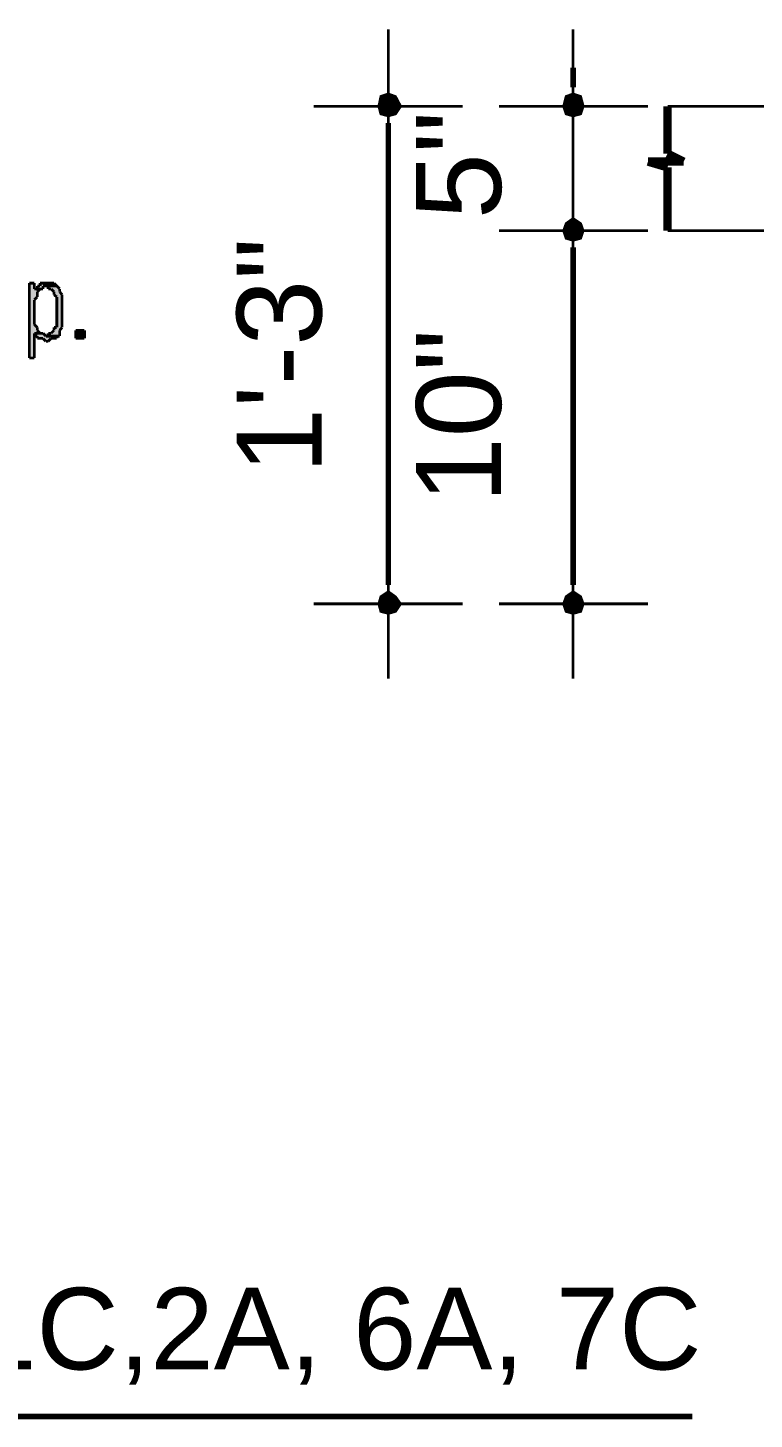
# Model space of a CAD drawing. Header units: millimetres. Extents: x 5 to 350, y 3 to 213.
# Drawn here: x 227.8 to 250.06, y 146.14 to 188.76 of the extents above; entities that cross this region are included whole.
import ezdxf

# ---------------------------------------------------------------- set-up
doc = ezdxf.new("R2010")
doc.units = ezdxf.units.MM
for name, color, linetype in [('H', 251, 'Continuous'), ('P', 255, 'Continuous'), ('T', 255, 'Continuous')]:
    doc.layers.add(name, color=color, linetype=linetype)
doc.styles.get("Standard").update_dxf_attribs({"font": 'arial.ttf'})

msp = doc.modelspace()

# ---------------------------------------------------------------- hatches: boundary and pattern name
at = {"layer": 'H', "linetype": 'Continuous'}
for points in [[(238.513, 186.355), (238.584, 186.69), (238.848, 186.355), (238.513, 186.355)], [(238.848, 186.355), (238.584, 186.69), (238.848, 186.778), (238.848, 186.355)], [(238.848, 186.355), (238.848, 186.778), (239.095, 186.69), (238.848, 186.355)], [(238.848, 186.355), (239.095, 186.69), (239.272, 186.355), (238.848, 186.355)], [(244.175, 186.355), (244.263, 186.69), (244.51, 186.355), (244.175, 186.355)], [(244.51, 186.355), (244.263, 186.69), (244.51, 186.778), (244.51, 186.355)], [(244.51, 186.355), (244.51, 186.778), (244.775, 186.69), (244.51, 186.355)], [(244.51, 186.355), (244.775, 186.69), (244.863, 186.355), (244.51, 186.355)], [(238.584, 186.09), (238.513, 186.355), (238.848, 186.355), (238.584, 186.09)], [(238.848, 186.02), (238.584, 186.09), (238.848, 186.355), (238.848, 186.02)], [(238.848, 186.02), (238.848, 186.355), (239.095, 186.09), (238.848, 186.02)], [(239.095, 186.09), (238.848, 186.355), (239.272, 186.355), (239.095, 186.09)], [(244.263, 186.09), (244.175, 186.355), (244.51, 186.355), (244.263, 186.09)], [(244.51, 186.02), (244.263, 186.09), (244.51, 186.355), (244.51, 186.02)], [(244.51, 186.02), (244.51, 186.355), (244.775, 186.09), (244.51, 186.02)], [(244.775, 186.09), (244.51, 186.355), (244.863, 186.355), (244.775, 186.09)], [(244.51, 182.545), (244.263, 182.792), (244.51, 182.968), (244.51, 182.545)], [(244.51, 182.545), (244.263, 182.792), (244.51, 182.968), (244.51, 182.545)], [(244.51, 182.545), (244.51, 182.968), (244.775, 182.792), (244.51, 182.545)], [(244.51, 182.545), (244.51, 182.968), (244.775, 182.792), (244.51, 182.545)], [(244.175, 182.545), (244.263, 182.792), (244.51, 182.545), (244.175, 182.545)], [(244.175, 182.545), (244.263, 182.792), (244.51, 182.545), (244.175, 182.545)], [(244.263, 182.28), (244.175, 182.545), (244.51, 182.545), (244.263, 182.28)], [(244.263, 182.28), (244.175, 182.545), (244.51, 182.545), (244.263, 182.28)], [(244.51, 182.21), (244.263, 182.28), (244.51, 182.545), (244.51, 182.21)], [(244.51, 182.21), (244.263, 182.28), (244.51, 182.545), (244.51, 182.21)], [(244.51, 182.545), (244.775, 182.792), (244.863, 182.545), (244.51, 182.545)], [(244.51, 182.545), (244.775, 182.792), (244.863, 182.545), (244.51, 182.545)], [(244.51, 182.21), (244.51, 182.545), (244.775, 182.28), (244.51, 182.21)], [(244.775, 182.28), (244.51, 182.545), (244.863, 182.545), (244.775, 182.28)], [(244.51, 182.21), (244.51, 182.545), (244.775, 182.28), (244.51, 182.21)], [(244.775, 182.28), (244.51, 182.545), (244.863, 182.545), (244.775, 182.28)], [(227.842, 178.647), (227.842, 180.94), (228, 180.94), (228, 180.763), (228.177, 180.763), (228.088, 180.675), (228.088, 180.516), (228, 180.428), (228, 179.67), (228.088, 179.582), (228.088, 179.493), (228.177, 179.405), (228, 179.405), (228, 178.647), (227.842, 178.647)], [(228.088, 180.763), (228.088, 180.852), (228.177, 180.852), (228.177, 180.94), (228.6, 180.94), (228.688, 180.852), (228.265, 180.852), (228.265, 180.763), (228.088, 180.763)], [(228.424, 179.317), (228.424, 179.405), (228.512, 179.405), (228.6, 179.493), (228.6, 179.582), (228.688, 179.582), (228.688, 180.516), (228.6, 180.587), (228.6, 180.675), (228.512, 180.763), (228.424, 180.763), (228.424, 180.852), (228.688, 180.852), (228.776, 180.763), (228.776, 180.675), (228.847, 180.587), (228.847, 179.582), (228.776, 179.493), (228.776, 179.317), (228.424, 179.317)], [(229.27, 179.246), (229.27, 179.493), (229.535, 179.493), (229.535, 179.246), (229.27, 179.246)], [(228.353, 179.158), (228.265, 179.246), (228.088, 179.246), (228.088, 179.317), (228, 179.317), (228, 179.405), (228.265, 179.405), (228.353, 179.317), (228.688, 179.317), (228.688, 179.246), (228.512, 179.246), (228.424, 179.158), (228.353, 179.158)], [(238.513, 171.115), (238.584, 171.362), (238.848, 171.115), (238.513, 171.115)], [(238.848, 171.115), (238.584, 171.362), (238.848, 171.538), (238.848, 171.115)], [(238.848, 171.115), (238.848, 171.538), (239.095, 171.362), (238.848, 171.115)], [(238.848, 171.115), (239.095, 171.362), (239.272, 171.115), (238.848, 171.115)], [(244.175, 171.115), (244.263, 171.362), (244.51, 171.115), (244.175, 171.115)], [(244.51, 171.115), (244.263, 171.362), (244.51, 171.538), (244.51, 171.115)], [(244.51, 171.115), (244.51, 171.538), (244.775, 171.362), (244.51, 171.115)], [(244.51, 171.115), (244.775, 171.362), (244.863, 171.115), (244.51, 171.115)], [(238.584, 170.85), (238.513, 171.115), (238.848, 171.115), (238.584, 170.85)], [(238.848, 170.78), (238.584, 170.85), (238.848, 171.115), (238.848, 170.78)], [(238.848, 170.78), (238.848, 171.115), (239.095, 170.85), (238.848, 170.78)], [(239.095, 170.85), (238.848, 171.115), (239.272, 171.115), (239.095, 170.85)], [(244.263, 170.85), (244.175, 171.115), (244.51, 171.115), (244.263, 170.85)], [(244.51, 170.78), (244.263, 170.85), (244.51, 171.115), (244.51, 170.78)], [(244.51, 170.78), (244.51, 171.115), (244.775, 170.85), (244.51, 170.78)], [(244.775, 170.85), (244.51, 171.115), (244.863, 171.115), (244.775, 170.85)]]:
    msp.add_hatch(color=256, dxfattribs=at).paths.add_polyline_path(points)

# ---------------------------------------------------------------- linework, layer by layer
at = {"layer": 'P'}
for points, const_width in [([(238.848, 184.062), (238.848, 188.718)], 0.085), ([(244.51, 188.718), (244.51, 184.062)], 0.085), ([(244.51, 186.937), (244.51, 187.537)], 0.169), ([(236.555, 186.355), (241.124, 186.355)], 0.085), ([(246.803, 186.355), (242.235, 186.355)], 0.085), ([(247.403, 184.908), (247.403, 186.355)], 0.254), ([(268.482, 186.355), (247.403, 186.355)], 0.085), ([(238.848, 185.843), (238.848, 171.697)], 0.169), ([(247.897, 184.662), (247.403, 184.908)], 0.254), ([(244.51, 180.252), (244.51, 184.82)], 0.085), ([(244.51, 180.252), (244.51, 184.82)], 0.085), ([(247.403, 184.485), (246.803, 184.662)], 0.254), ([(246.803, 184.662), (247.897, 184.662)], 0.254), ([(247.403, 182.545), (247.403, 184.485)], 0.254), ([(242.235, 182.545), (246.803, 182.545)], 0.085), ([(242.235, 182.545), (246.803, 182.545)], 0.085), ([(247.403, 182.545), (253.665, 182.545)], 0.085), ([(244.51, 182.033), (244.51, 181.434)], 0.169), ([(244.51, 182.033), (244.51, 171.697)], 0.169), ([(228, 180.94), (227.842, 180.94)], 0.085), ([(227.842, 180.94), (227.842, 178.647)], 0.085), ([(228, 180.763), (228, 180.94)], 0.085), ([(228.177, 180.763), (228, 180.763)], 0.085), ([(228.088, 180.763), (228, 180.763)], 0.085), ([(228, 180.763), (228.177, 180.763)], 0.085), ([(228.177, 180.852), (228.088, 180.852)], 0.085), ([(228.088, 180.852), (228.088, 180.763)], 0.085), ([(228.088, 180.675), (228.177, 180.763)], 0.085), ([(228.088, 180.587), (228.088, 180.675)], 0.085), ([(228.265, 180.94), (228.177, 180.94)], 0.085), ([(228.177, 180.94), (228.177, 180.852)], 0.085), ([(228.177, 180.763), (228.265, 180.763)], 0.085), ([(228.353, 180.94), (228.265, 180.94)], 0.085), ([(228.265, 180.763), (228.265, 180.852)], 0.085), ([(228.265, 180.852), (228.353, 180.852)], 0.085), ([(228.424, 180.94), (228.353, 180.94)], 0.085), ([(228.688, 180.852), (228.353, 180.852)], 0.085), ([(228.353, 180.852), (228.424, 180.852)], 0.085), ([(228.353, 180.852), (228.688, 180.852)], 0.085), ([(228.512, 180.94), (228.424, 180.94)], 0.085), ([(228.424, 180.852), (228.424, 180.763)], 0.085), ([(228.424, 180.763), (228.512, 180.763)], 0.085), ([(228.6, 180.94), (228.512, 180.94)], 0.085), ([(228.512, 180.763), (228.6, 180.675)], 0.085), ([(228.688, 180.852), (228.6, 180.94)], 0.085), ([(228.6, 180.675), (228.6, 180.587)], 0.085), ([(228.776, 180.763), (228.688, 180.852)], 0.085), ([(228.776, 180.675), (228.776, 180.763)], 0.085), ([(228.776, 180.763), (228.776, 180.763)], 0.085), ([(228.847, 180.587), (228.776, 180.675)], 0.085), ([(228, 180.428), (228.088, 180.516)], 0.085), ([(228, 180.34), (228, 180.428)], 0.085), ([(228, 180.252), (228, 180.34)], 0.085), ([(228, 180.164), (228, 180.252)], 0.085), ([(228.088, 180.516), (228.088, 180.587)], 0.085), ([(228.6, 180.587), (228.688, 180.516)], 0.085), ([(228.688, 180.516), (228.688, 180.428)], 0.085), ([(228.688, 180.428), (228.688, 180.34)], 0.085), ([(228.688, 180.34), (228.688, 180.252)], 0.085), ([(228.688, 180.252), (228.688, 180.164)], 0.085), ([(228.847, 180.516), (228.847, 180.587)], 0.085), ([(228.847, 180.428), (228.847, 180.516)], 0.085), ([(228.847, 180.34), (228.847, 180.428)], 0.085), ([(228.847, 180.252), (228.847, 180.34)], 0.085), ([(228.847, 180.164), (228.847, 180.252)], 0.085), ([(228, 180.093), (228, 180.164)], 0.085), ([(228, 180.005), (228, 180.093)], 0.085), ([(228, 179.917), (228, 180.005)], 0.085), ([(228, 179.828), (228, 179.917)], 0.085), ([(228, 179.74), (228, 179.828)], 0.085), ([(228.688, 180.164), (228.688, 180.093)], 0.085), ([(228.688, 180.093), (228.688, 180.005)], 0.085), ([(228.688, 180.005), (228.688, 179.917)], 0.085), ([(228.688, 179.917), (228.688, 179.828)], 0.085), ([(228.688, 179.828), (228.688, 179.74)], 0.085), ([(228.847, 180.093), (228.847, 180.164)], 0.085), ([(228.847, 180.005), (228.847, 180.093)], 0.085), ([(228.847, 179.917), (228.847, 180.005)], 0.085), ([(228.847, 179.828), (228.847, 179.917)], 0.085), ([(228.847, 179.74), (228.847, 179.828)], 0.085), ([(228, 179.67), (228, 179.74)], 0.085), ([(228.088, 179.582), (228, 179.67)], 0.085), ([(228.177, 179.405), (228, 179.405)], 0.085), ([(228, 179.405), (228, 179.317)], 0.085), ([(228, 178.647), (228, 179.405)], 0.085), ([(228, 179.405), (228.177, 179.405)], 0.085), ([(228.088, 179.493), (228.088, 179.582)], 0.085), ([(228.177, 179.405), (228.088, 179.493)], 0.085), ([(228.265, 179.405), (228.177, 179.405)], 0.085), ([(228.177, 179.405), (228.177, 179.405)], 0.085), ([(228.353, 179.317), (228.265, 179.405)], 0.085), ([(228.512, 179.405), (228.424, 179.405)], 0.085), ([(228.424, 179.405), (228.424, 179.317)], 0.085), ([(228.6, 179.493), (228.512, 179.405)], 0.085), ([(228.688, 179.582), (228.6, 179.582)], 0.085), ([(228.6, 179.582), (228.6, 179.493)], 0.085), ([(228.688, 179.74), (228.688, 179.67)], 0.085), ([(228.688, 179.67), (228.688, 179.582)], 0.085), ([(228.776, 179.493), (228.847, 179.582)], 0.085), ([(228.776, 179.405), (228.776, 179.493)], 0.085), ([(228.776, 179.317), (228.776, 179.405)], 0.085), ([(228.847, 179.67), (228.847, 179.74)], 0.085), ([(228.847, 179.582), (228.847, 179.67)], 0.085), ([(229.27, 179.246), (229.27, 179.493)], 0.085), ([(229.27, 179.493), (229.535, 179.493)], 0.085), ([(229.535, 179.493), (229.535, 179.246)], 0.085), ([(228, 179.317), (228.088, 179.317)], 0.085), ([(228.088, 179.317), (228.088, 179.246)], 0.085), ([(228.088, 179.246), (228.177, 179.246)], 0.085), ([(228.177, 179.246), (228.265, 179.246)], 0.085), ([(228.265, 179.246), (228.353, 179.158)], 0.085), ([(228.688, 179.317), (228.353, 179.317)], 0.085), ([(228.424, 179.317), (228.353, 179.317)], 0.085), ([(228.353, 179.317), (228.688, 179.317)], 0.085), ([(228.353, 179.158), (228.424, 179.158)], 0.085), ([(228.424, 179.158), (228.512, 179.246)], 0.085), ([(228.512, 179.246), (228.6, 179.246)], 0.085), ([(228.6, 179.246), (228.688, 179.246)], 0.085), ([(228.688, 179.246), (228.688, 179.317)], 0.085), ([(228.688, 179.317), (228.776, 179.317)], 0.085), ([(229.535, 179.246), (229.27, 179.246)], 0.085), ([(229.27, 179.246), (229.27, 179.246)], 0.085), ([(227.842, 178.647), (228, 178.647)], 0.085), ([(238.848, 173.39), (238.848, 168.822)], 0.085), ([(244.51, 173.39), (244.51, 168.822)], 0.085), ([(241.124, 171.115), (236.555, 171.115)], 0.085), ([(246.803, 171.115), (242.235, 171.115)], 0.085), ([(220.31, 146.226), (248.162, 146.226)], 0.169)]:
    msp.add_lwpolyline(points, dxfattribs=dict(at, const_width=const_width))

# ---------------------------------------------------------------- texts
at = {"layer": 'T', "char_height": 2.6, "attachment_point": 1, "rotation": 90}
for s, insert in [('{\\fArial|b0|i0|c0|p18;5"}', (239.7, 182.9)), ('{\\fArial|b0|i0|c0|p18;1\'-3"}', (234.2, 175.1)), ('{\\fArial|b0|i0|c0|p18;10"}', (239.7, 174.2))]:
    msp.add_mtext(s, dxfattribs=dict(at, insert=insert))
at = {"layer": 'T', "insert": (220.3, 147.2), "char_height": 2.5, "attachment_point": 7}
msp.add_mtext('{\\fArial|b0|i0|c0|p18;SB-1C,2A, 6A, 7C}', dxfattribs=at)

doc.saveas('drawing.dxf')
